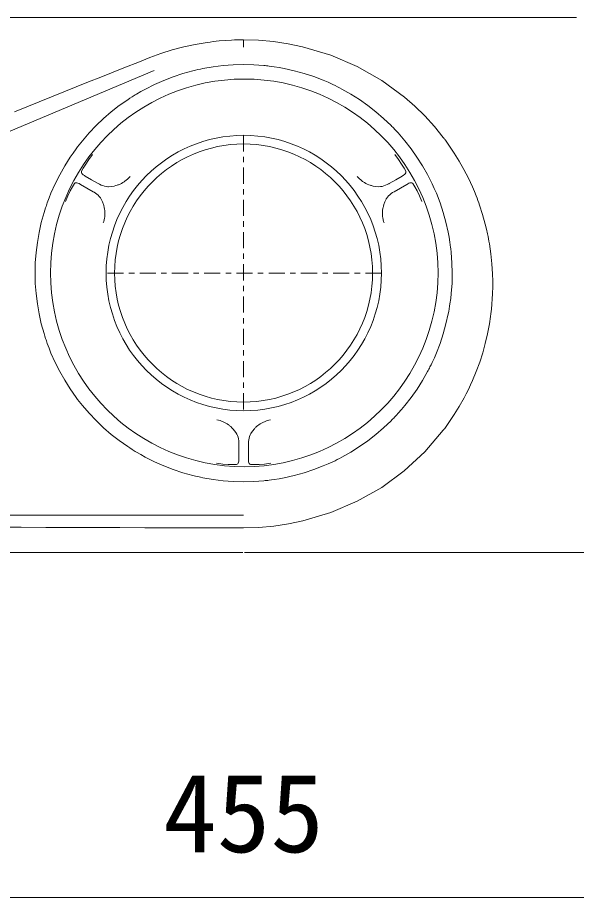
# Model space of a CAD drawing. Units: millimetres, scale not verified. Extents: x -62 to 63, y -56 to 57.
# Drawn here: x -36.74 to -23.73, y 3.63 to 24.1 of the extents above; entities that cross this region are included whole.
import ezdxf
from ezdxf.enums import TextEntityAlignment as Align

# ---------------------------------------------------------------- set-up
doc = ezdxf.new("R2010")
doc.units = ezdxf.units.MM
doc.header["$LTSCALE"] = 0.125
doc.linetypes.add('USER2', pattern=[6, 3, -1, 1, -1])
for name, color, linetype, lineweight in [('0-4_GAIKEI', 7, 'Continuous', 18), ('0-5_SUNPO', 7, 'Continuous', 18), ('0-7_KIJUN', 7, 'USER2', 18)]:
    doc.layers.add(name, color=color, linetype=linetype, lineweight=lineweight)
doc.styles.add('ＭＳ ゴシック', font='')
doc.styles.get('ＭＳ ゴシック').set_extended_font_data('MS Gothic')

# ---------------------------------------------------------------- blocks, each defined once
blk = doc.blocks.new('D5')
at = {"layer": '0-5_SUNPO'}
blk.add_line((-14.1387, 1.933), (-55.6326, 1.933), dxfattribs=at)
at = {"layer": '0-5_SUNPO', "style": 'ＭＳ ゴシック'}
blk.add_text('455', height=1.833, dxfattribs=at).set_placement((-36.7607, 2.433), align=Align.BOTTOM_LEFT)

msp = doc.modelspace()

# ---------------------------------------------------------------- linework, layer by layer
at = {"layer": '0-4_GAIKEI', "color": 1}
for p, q in [((-33.5551, 22.8648), (-39.4216, 20.4059)), ((-38.5244, 12.5252), (-31.4759, 12.5252))]:
    msp.add_line(p, q, dxfattribs=at)
for points in [[(-39.218, 24.098), (-36.6505, 24.098), (-34.0758, 24.098), (-31.4759, 24.098), (-29.5202, 24.098), (-27.588, 24.098), (-25.6586, 24.098), (-23.7338, 24.098)], [(-36.8117, 21.9042), (-36.523, 22.0213), (-36.2347, 22.1381), (-35.9465, 22.2545), (-35.6589, 22.37), (-35.3718, 22.4853), (-35.0849, 22.5999), (-34.7985, 22.7141), (-34.5125, 22.8281), (-34.227, 22.9413), (-33.9419, 23.0543), (-33.6574, 23.1669), (-33.3997, 23.2616), (-33.1379, 23.3444), (-32.8715, 23.4154), (-32.6006, 23.4741), (-32.4633, 23.4987), (-32.3248, 23.5204), (-32.2551, 23.5299), (-32.185, 23.5387), (-32.1148, 23.5468), (-32.0441, 23.554), (-31.9026, 23.5659), (-31.7606, 23.5743), (-31.6895, 23.5774), (-31.6184, 23.5795), (-31.5828, 23.5802), (-31.5472, 23.5807), (-31.5294, 23.5809)], [(-31.5294, 23.5809), (-31.5116, 23.5811), (-31.5026, 23.5811), (-31.4937, 23.5812), (-31.4893, 23.5812), (-31.4848, 23.5812), (-31.4826, 23.5812), (-31.4804, 23.5812), (-31.4781, 23.5812), (-31.4759, 23.5812)], [(-31.4759, 23.5812), (-31.4759, 23.5704), (-31.4759, 23.5585), (-31.4759, 23.5456), (-31.4759, 23.532), (-31.4759, 23.5184), (-31.4759, 23.5042), (-31.4759, 23.4905), (-31.4759, 23.477), (-31.4759, 23.4643), (-31.4759, 23.4528), (-31.4759, 23.4421), (-31.4759, 23.4329), (-31.4759, 23.4252), (-31.4759, 23.4193), (-31.4759, 23.4154), (-31.4759, 23.413)], [(-31.4759, 23.5812), (-31.1271, 23.5709), (-30.7804, 23.5406), (-30.4395, 23.4903), (-30.1035, 23.4207), (-29.4501, 23.2256), (-28.8341, 22.9618), (-28.2608, 22.6346), (-27.7344, 22.2493), (-27.4909, 22.0365), (-27.2593, 21.8093), (-27.0387, 21.5667), (-26.8315, 21.3102)], [(-33.5514, 22.5414), (-33.3346, 22.6375), (-33.1135, 22.7227), (-32.888, 22.7973), (-32.7736, 22.8305), (-32.658, 22.861), (-32.5998, 22.8753), (-32.5412, 22.8888), (-32.4825, 22.9017), (-32.424, 22.9136), (-32.1887, 22.9545), (-31.9528, 22.9838), (-31.7165, 23.0014), (-31.4794, 23.0074), (-31.2418, 23.0017), (-31.0037, 22.9843), (-30.9737, 22.9812), (-30.9439, 22.978), (-30.9141, 22.9747), (-30.8843, 22.9711), (-30.8247, 22.9633), (-30.7654, 22.9549), (-30.6475, 22.9359), (-30.5304, 22.9141), (-30.2987, 22.8622), (-30.0701, 22.7992), (-29.8447, 22.7251), (-29.6227, 22.6397), (-29.513, 22.5929), (-29.4041, 22.5429), (-29.3499, 22.5169), (-29.2961, 22.4904), (-29.2429, 22.463), (-29.1898, 22.4351), (-28.9824, 22.3177), (-28.7817, 22.1906), (-28.5877, 22.0542), (-28.4004, 21.9087), (-28.22, 21.7533), (-28.0465, 21.5885)], [(-36.3294, 18.1541), (-36.3234, 18.3934), (-36.3056, 18.6309), (-36.2765, 18.8667), (-36.2359, 19.1), (-36.1841, 19.3318), (-36.1206, 19.5614), (-36.103, 19.6186), (-36.0846, 19.6756), (-36.0751, 19.704), (-36.0654, 19.7324), (-36.0555, 19.7608), (-36.0455, 19.7891), (-36.0039, 19.9015), (-35.9594, 20.0124), (-35.863, 20.2299), (-35.756, 20.4419), (-35.6392, 20.6481), (-35.5122, 20.8487), (-35.445, 20.9469), (-35.375, 21.0436), (-35.3392, 21.0913), (-35.3027, 21.1391), (-35.2655, 21.1861), (-35.2276, 21.2329), (-35.0715, 21.4139), (-34.9075, 21.5863), (-34.7358, 21.7497), (-34.5562, 21.9045), (-34.3691, 22.0506), (-34.1741, 22.188), (-34.1241, 22.2209), (-34.0737, 22.2533), (-34.0484, 22.2695), (-34.0228, 22.2853), (-33.9972, 22.301), (-33.9715, 22.3163), (-33.8681, 22.3766), (-33.7637, 22.4343), (-33.5514, 22.5414)], [(-28.0465, 21.5885), (-28.0253, 21.5672), (-28.0043, 21.5458), (-27.9834, 21.5241), (-27.9626, 21.5026), (-27.9217, 21.4589), (-27.8811, 21.4148), (-27.8021, 21.3256), (-27.7256, 21.2345), (-27.5794, 21.0473), (-27.4429, 20.8535), (-27.3157, 20.6532), (-27.1979, 20.4461), (-27.1427, 20.3401), (-27.09, 20.2323), (-27.0399, 20.1233), (-26.9928, 20.0135), (-26.907, 19.7911), (-26.8326, 19.566), (-26.7692, 19.3375), (-26.717, 19.1059), (-26.6952, 18.989), (-26.676, 18.8713), (-26.6675, 18.8121), (-26.6597, 18.7528), (-26.6562, 18.7231), (-26.6527, 18.6933), (-26.6495, 18.6635), (-26.6463, 18.6335), (-26.6285, 18.3945), (-26.6225, 18.156), (-26.6283, 17.9178), (-26.6458, 17.68), (-26.659, 17.5611), (-26.6753, 17.4425), (-26.6844, 17.3832), (-26.6943, 17.324), (-26.7049, 17.2647), (-26.7163, 17.2062), (-26.7685, 16.9732)], [(-26.8315, 21.3102), (-26.8304, 21.3089), (-26.8294, 21.3077), (-26.8283, 21.3063), (-26.8272, 21.3047), (-26.8253, 21.302), (-26.8232, 21.2992), (-26.819, 21.2937), (-26.8148, 21.2882), (-26.8064, 21.2772), (-26.798, 21.2658), (-26.7814, 21.2436), (-26.765, 21.2212), (-26.7324, 21.1763), (-26.7003, 21.131), (-26.6373, 21.0392), (-26.5763, 20.9465), (-26.4596, 20.7574), (-26.35, 20.563), (-26.2477, 20.3637), (-26.1531, 20.1593), (-26.1086, 20.055), (-26.066, 19.9494), (-26.0453, 19.8962), (-26.0252, 19.8424), (-26.0056, 19.7884), (-25.9866, 19.7341), (-25.9157, 19.5144), (-25.854, 19.2915), (-25.8265, 19.1789), (-25.8013, 19.0656), (-25.7895, 19.0086), (-25.7782, 18.9512), (-25.7676, 18.8939), (-25.7575, 18.8362), (-25.7235, 18.6049), (-25.6991, 18.3724), (-25.6905, 18.2558), (-25.6843, 18.1387), (-25.6822, 18.0802)], [(-34.9921, 20.9126), (-35.0789, 20.7976), (-35.1519, 20.6896), (-35.2078, 20.5966), (-35.2465, 20.5234), (-35.2514, 20.5069), (-35.2497, 20.4903), (-35.2415, 20.4738), (-35.2274, 20.4573), (-35.2075, 20.44), (-35.1827, 20.4228), (-35.1733, 20.4168), (-35.1632, 20.4109), (-35.0138, 20.3246), (-34.8645, 20.2382)], [(-27.7887, 20.4109), (-27.7596, 20.429), (-27.7352, 20.4474), (-27.7167, 20.4655), (-27.7049, 20.4834), (-27.7004, 20.5005), (-27.7028, 20.5175), (-27.7041, 20.5205), (-27.7053, 20.5234), (-27.7441, 20.5967), (-27.7996, 20.6894), (-27.8727, 20.7972), (-27.9597, 20.9126)], [(-34.6224, 20.164), (-34.5544, 20.1686), (-34.4867, 20.1802), (-34.4531, 20.1886), (-34.4196, 20.1989), (-34.4028, 20.205), (-34.3861, 20.211), (-34.3696, 20.2179), (-34.3533, 20.2249), (-34.3213, 20.2406), (-34.2899, 20.2582), (-34.2592, 20.2771), (-34.2295, 20.298), (-34.2148, 20.3093), (-34.2003, 20.3209), (-34.1862, 20.3329), (-34.1723, 20.3453), (-34.1458, 20.3711), (-34.1206, 20.3985)], [(-28.8313, 20.3985), (-28.8061, 20.3711), (-28.7798, 20.3455), (-28.7523, 20.3215), (-28.7235, 20.2988), (-28.7087, 20.2881), (-28.6935, 20.278), (-28.6782, 20.268), (-28.6625, 20.2585), (-28.6309, 20.241), (-28.5988, 20.2251), (-28.5662, 20.2113), (-28.5329, 20.1991), (-28.5161, 20.1938), (-28.4992, 20.1888), (-28.4823, 20.1843), (-28.4653, 20.1802), (-28.3975, 20.1686), (-28.3296, 20.164)], [(-28.0874, 20.2382), (-27.938, 20.3246), (-27.7887, 20.4109)], [(-35.2741, 20.2189), (-35.3043, 20.2351), (-35.3323, 20.2468), (-35.3572, 20.2537), (-35.3787, 20.2551), (-35.3958, 20.2504), (-35.4092, 20.2397), (-35.4112, 20.2373), (-35.4131, 20.2349), (-35.4572, 20.1645), (-35.5095, 20.0701), (-35.5667, 19.953), (-35.6229, 19.8199)], [(-34.9752, 20.0464), (-35.1246, 20.1326), (-35.2741, 20.2189)], [(-34.8645, 20.2382), (-34.831, 20.2205), (-34.7943, 20.2034), (-34.7553, 20.1884), (-34.7151, 20.1762), (-34.6756, 20.1681), (-34.6368, 20.1641), (-34.6296, 20.164), (-34.6224, 20.164)], [(-28.3296, 20.164), (-28.2917, 20.1659), (-28.2527, 20.1724), (-28.2135, 20.1829), (-28.1753, 20.1962), (-28.1389, 20.2118), (-28.1051, 20.2286), (-28.0961, 20.2335), (-28.0874, 20.2382)], [(-27.3288, 19.8199), (-27.3849, 19.9525), (-27.442, 20.0698), (-27.4946, 20.1645), (-27.5388, 20.2349), (-27.5506, 20.2472), (-27.5656, 20.2539), (-27.5841, 20.2551), (-27.6057, 20.2513), (-27.6305, 20.2427), (-27.6577, 20.2299), (-27.6676, 20.2246), (-27.6778, 20.2189), (-27.8271, 20.1326), (-27.9767, 20.0464)], [(-34.7898, 19.874), (-34.8105, 19.9058), (-34.8356, 19.9363), (-34.864, 19.9649), (-34.8948, 19.9914), (-34.9264, 20.0152), (-34.9579, 20.0362), (-34.9666, 20.0414), (-34.9752, 20.0464)], [(-34.742, 19.322), (-34.7309, 19.3575), (-34.7218, 19.3931), (-34.7148, 19.4291), (-34.7097, 19.4653), (-34.7077, 19.4834), (-34.7065, 19.5016), (-34.7054, 19.5199), (-34.705, 19.5383), (-34.7058, 19.5745), (-34.7082, 19.6101), (-34.7124, 19.6453), (-34.7185, 19.6801), (-34.7222, 19.6974), (-34.7264, 19.7145), (-34.7309, 19.7314), (-34.7359, 19.7481), (-34.7597, 19.8127), (-34.7898, 19.874)], [(-28.162, 19.874), (-28.192, 19.8128), (-28.2158, 19.7486), (-28.2254, 19.7152), (-28.2331, 19.6807), (-28.2365, 19.6633), (-28.2392, 19.6458), (-28.2417, 19.628), (-28.2437, 19.6105), (-28.2461, 19.5748), (-28.2466, 19.539), (-28.2454, 19.503), (-28.2422, 19.4667), (-28.24, 19.4484), (-28.2372, 19.43), (-28.2338, 19.4119), (-28.2301, 19.3937), (-28.2209, 19.3577), (-28.2098, 19.322)], [(-27.9767, 20.0464), (-28.009, 20.0264), (-28.0418, 20.0031), (-28.0744, 19.9769), (-28.1051, 19.9482), (-28.1319, 19.9181), (-28.1546, 19.8864), (-28.1583, 19.88), (-28.162, 19.874)], [(-35.2655, 15.122), (-35.3027, 15.1691), (-35.3392, 15.2166), (-35.3752, 15.2645), (-35.445, 15.3613), (-35.5124, 15.4596), (-35.6394, 15.66), (-35.756, 15.8664), (-35.863, 16.0782), (-35.9594, 16.2957), (-36.0039, 16.4066), (-36.0455, 16.5189), (-36.0555, 16.5473), (-36.0654, 16.5757), (-36.0751, 16.6041), (-36.0846, 16.6324), (-36.103, 16.6894), (-36.1206, 16.7465), (-36.1841, 16.9763), (-36.2359, 17.2081), (-36.2765, 17.4416), (-36.3056, 17.6772), (-36.3234, 17.9145), (-36.3294, 18.1541)], [(-25.6822, 18.0802), (-25.6806, 18.0218), (-25.6801, 17.9922), (-25.6798, 17.9631), (-25.6796, 17.9481), (-25.6796, 17.9336), (-25.6796, 17.926), (-25.6796, 17.9188), (-25.6796, 17.9152), (-25.6796, 17.9116), (-25.6796, 17.9095), (-25.6796, 17.9078), (-25.6796, 17.9059), (-25.6796, 17.904)], [(-25.6796, 17.904), (-25.6796, 17.8968), (-25.6796, 17.8895), (-25.6796, 17.882), (-25.6796, 17.8747), (-25.6796, 17.8599), (-25.6798, 17.8454), (-25.6801, 17.8158), (-25.6806, 17.7866), (-25.6822, 17.728), (-25.6843, 17.6694), (-25.6905, 17.5523), (-25.6991, 17.4356), (-25.7101, 17.3192), (-25.7235, 17.2031), (-25.7311, 17.1451), (-25.7394, 17.087), (-25.7481, 17.0292), (-25.7577, 16.9716), (-25.8011, 16.7429), (-25.8535, 16.5184), (-25.9147, 16.2974), (-25.9845, 16.0802), (-26.0628, 15.8667), (-26.1496, 15.6569), (-26.1961, 15.5533), (-26.2448, 15.4506), (-26.2954, 15.349), (-26.348, 15.249), (-26.4582, 15.0532), (-26.5756, 14.8627), (-26.6369, 14.7694), (-26.7001, 14.6776), (-26.7324, 14.6321), (-26.765, 14.5871), (-26.7814, 14.5646), (-26.798, 14.5424), (-26.8064, 14.5312), (-26.8148, 14.5202), (-26.819, 14.5145)], [(-26.7685, 16.9732), (-26.832, 16.744), (-26.9065, 16.5182), (-26.9921, 16.2964), (-27.0391, 16.1867), (-27.0889, 16.078), (-27.1148, 16.0241), (-27.1417, 15.9702), (-27.1552, 15.9435), (-27.169, 15.9168), (-27.1829, 15.8901), (-27.1971, 15.8638), (-27.315, 15.6559), (-27.4427, 15.4548), (-27.5796, 15.2607), (-27.7259, 15.0731), (-27.8027, 14.982), (-27.8816, 14.8927), (-27.9222, 14.8486), (-27.9631, 14.805), (-27.9839, 14.7833), (-28.0049, 14.7618), (-28.0259, 14.7404), (-28.047, 14.7191), (-28.2205, 14.5543), (-28.4011, 14.3989), (-28.5885, 14.2534), (-28.7822, 14.117), (-28.9829, 13.9901), (-29.1903, 13.8726), (-29.2434, 13.8447), (-29.2966, 13.8174), (-29.3504, 13.7908), (-29.4046, 13.7648), (-29.5135, 13.7149), (-29.6234, 13.668), (-29.8455, 13.5826), (-30.0706, 13.5086), (-30.2992, 13.4457), (-30.5309, 13.3939)], [(-30.5309, 13.3939), (-30.648, 13.372), (-30.766, 13.3531), (-30.8252, 13.3446), (-30.8846, 13.337), (-30.9145, 13.3333), (-30.9443, 13.33), (-30.9743, 13.3269), (-31.004, 13.3238), (-31.2423, 13.3064), (-31.48, 13.3005), (-31.717, 13.3067), (-31.9533, 13.3243), (-32.1891, 13.3536), (-32.4242, 13.3946), (-32.4829, 13.4064), (-32.5414, 13.4194), (-32.6, 13.4328), (-32.6582, 13.4471), (-32.7739, 13.4776), (-32.8883, 13.5108), (-33.1138, 13.5854), (-33.335, 13.6708), (-33.5517, 13.7669), (-33.7639, 13.8738), (-33.8683, 13.9315), (-33.9716, 13.9918), (-33.9972, 14.0071), (-34.0228, 14.0228), (-34.0484, 14.0386), (-34.0737, 14.0548), (-34.1241, 14.0872), (-34.1743, 14.1203), (-34.3691, 14.2575), (-34.5564, 14.4037), (-34.7359, 14.5586), (-34.9077, 14.722), (-35.0717, 14.8942), (-35.2278, 15.0754), (-35.2655, 15.122)], [(-31.6435, 14.4242), (-31.6812, 14.4807), (-31.7251, 14.5334), (-31.7493, 14.5584), (-31.7751, 14.5823), (-31.7884, 14.5939), (-31.8023, 14.6052), (-31.8165, 14.6161), (-31.8308, 14.6266), (-31.8604, 14.6466), (-31.891, 14.665), (-31.9228, 14.682), (-31.956, 14.6974), (-31.9729, 14.7044), (-31.9901, 14.7111), (-32.0076, 14.7175), (-32.0253, 14.7232), (-32.0611, 14.7334), (-32.0974, 14.7415)], [(-30.8545, 14.7415), (-30.8906, 14.7334), (-30.9261, 14.7234), (-30.9606, 14.7115), (-30.9947, 14.6979), (-31.0113, 14.6905), (-31.0279, 14.6826), (-31.0441, 14.6741), (-31.0601, 14.6655), (-31.0912, 14.6467), (-31.1208, 14.6268), (-31.1491, 14.6056), (-31.1762, 14.5827), (-31.1893, 14.571), (-31.2021, 14.5587), (-31.2144, 14.5465), (-31.2265, 14.5338), (-31.2705, 14.4809), (-31.3084, 14.4242)], [(-31.5867, 14.1773), (-31.5879, 14.2152), (-31.5916, 14.2555), (-31.598, 14.2968), (-31.6075, 14.3378), (-31.6202, 14.376), (-31.6362, 14.4115), (-31.6398, 14.4179), (-31.6435, 14.4242)], [(-26.8315, 14.4979), (-27.2593, 13.9989), (-27.7391, 13.5552), (-28.2641, 13.1709), (-28.832, 12.8474), (-29.4465, 12.5839), (-30.0985, 12.3885), (-30.4339, 12.3187), (-30.7757, 12.2685), (-31.1249, 12.2373), (-31.4759, 12.2269)], [(-31.3084, 14.4242), (-31.3257, 14.3903), (-31.3396, 14.3535), (-31.35, 14.3144), (-31.3576, 14.2746), (-31.3623, 14.2351), (-31.3648, 14.1974), (-31.365, 14.1874), (-31.3652, 14.1773)], [(-26.819, 14.5145), (-26.8232, 14.509), (-26.8274, 14.5035), (-26.8315, 14.4979)], [(-32.1067, 13.7295), (-31.9639, 13.712), (-31.8338, 13.7028), (-31.7253, 13.7008), (-31.6424, 13.704), (-31.6258, 13.708), (-31.6125, 13.7178), (-31.6022, 13.7331), (-31.5948, 13.7536), (-31.5898, 13.7795), (-31.5873, 13.8094), (-31.5869, 13.8208), (-31.5867, 13.8323), (-31.5867, 14.0049), (-31.5867, 14.1773)], [(-31.3652, 14.1773), (-31.365, 14.0049), (-31.365, 13.8323)], [(-31.365, 13.8323), (-31.3638, 13.7981), (-31.3601, 13.7679), (-31.3537, 13.7428), (-31.3441, 13.7237), (-31.3315, 13.7111), (-31.3155, 13.7047), (-31.3125, 13.7042), (-31.3093, 13.704), (-31.2263, 13.7008), (-31.1185, 13.7028), (-30.9885, 13.712), (-30.845, 13.7295)], [(-31.4759, 12.2269), (-32.6275, 12.228), (-33.7783, 12.2309), (-34.3538, 12.2328), (-34.929, 12.2349), (-35.2167, 12.2359), (-35.5043, 12.2369), (-35.7917, 12.2381), (-36.0793, 12.2393), (-36.6546, 12.2416), (-37.2297, 12.2438)]]:
    msp.add_lwpolyline(points, dxfattribs=at)
at = {"layer": '0-4_GAIKEI'}
for points in [[(-31.4978, 11.6555), (-34.5054, 11.6555), (-37.5045, 11.6555), (-40.4952, 11.6555)], [(-23.4061, 11.6555), (-24.2485, 11.6555), (-25.0886, 11.6555), (-25.6184, 11.6555), (-26.1479, 11.6555), (-26.6775, 11.6555), (-27.2077, 11.6555), (-27.7383, 11.6555), (-28.2698, 11.6555), (-28.8025, 11.6555), (-29.3363, 11.6555), (-30.3951, 11.6555), (-31.4539, 11.6555)]]:
    msp.add_lwpolyline(points, dxfattribs=at)
at = {"layer": '0-4_GAIKEI', "color": 1}
for centre, radius in [((-31.4627, 18.1603), 4.5091), ((-31.4723, 18.156), 3.2033), ((-31.4776, 18.156), 3.0022)]:
    msp.add_circle(centre, radius, dxfattribs=at)
at = {"layer": '0-7_KIJUN'}
for p, q in [((-31.4759, 21.3594), (-31.4759, 14.9527)), ((-28.269, 18.1541), (-34.6757, 18.1541))]:
    msp.add_line(p, q, dxfattribs=at)

# ---------------------------------------------------------------- block references
at = {"layer": '0-5_SUNPO'}
msp.add_blockref('D5', (3.4128, 1.6988), dxfattribs=at)

doc.saveas('drawing.dxf')
